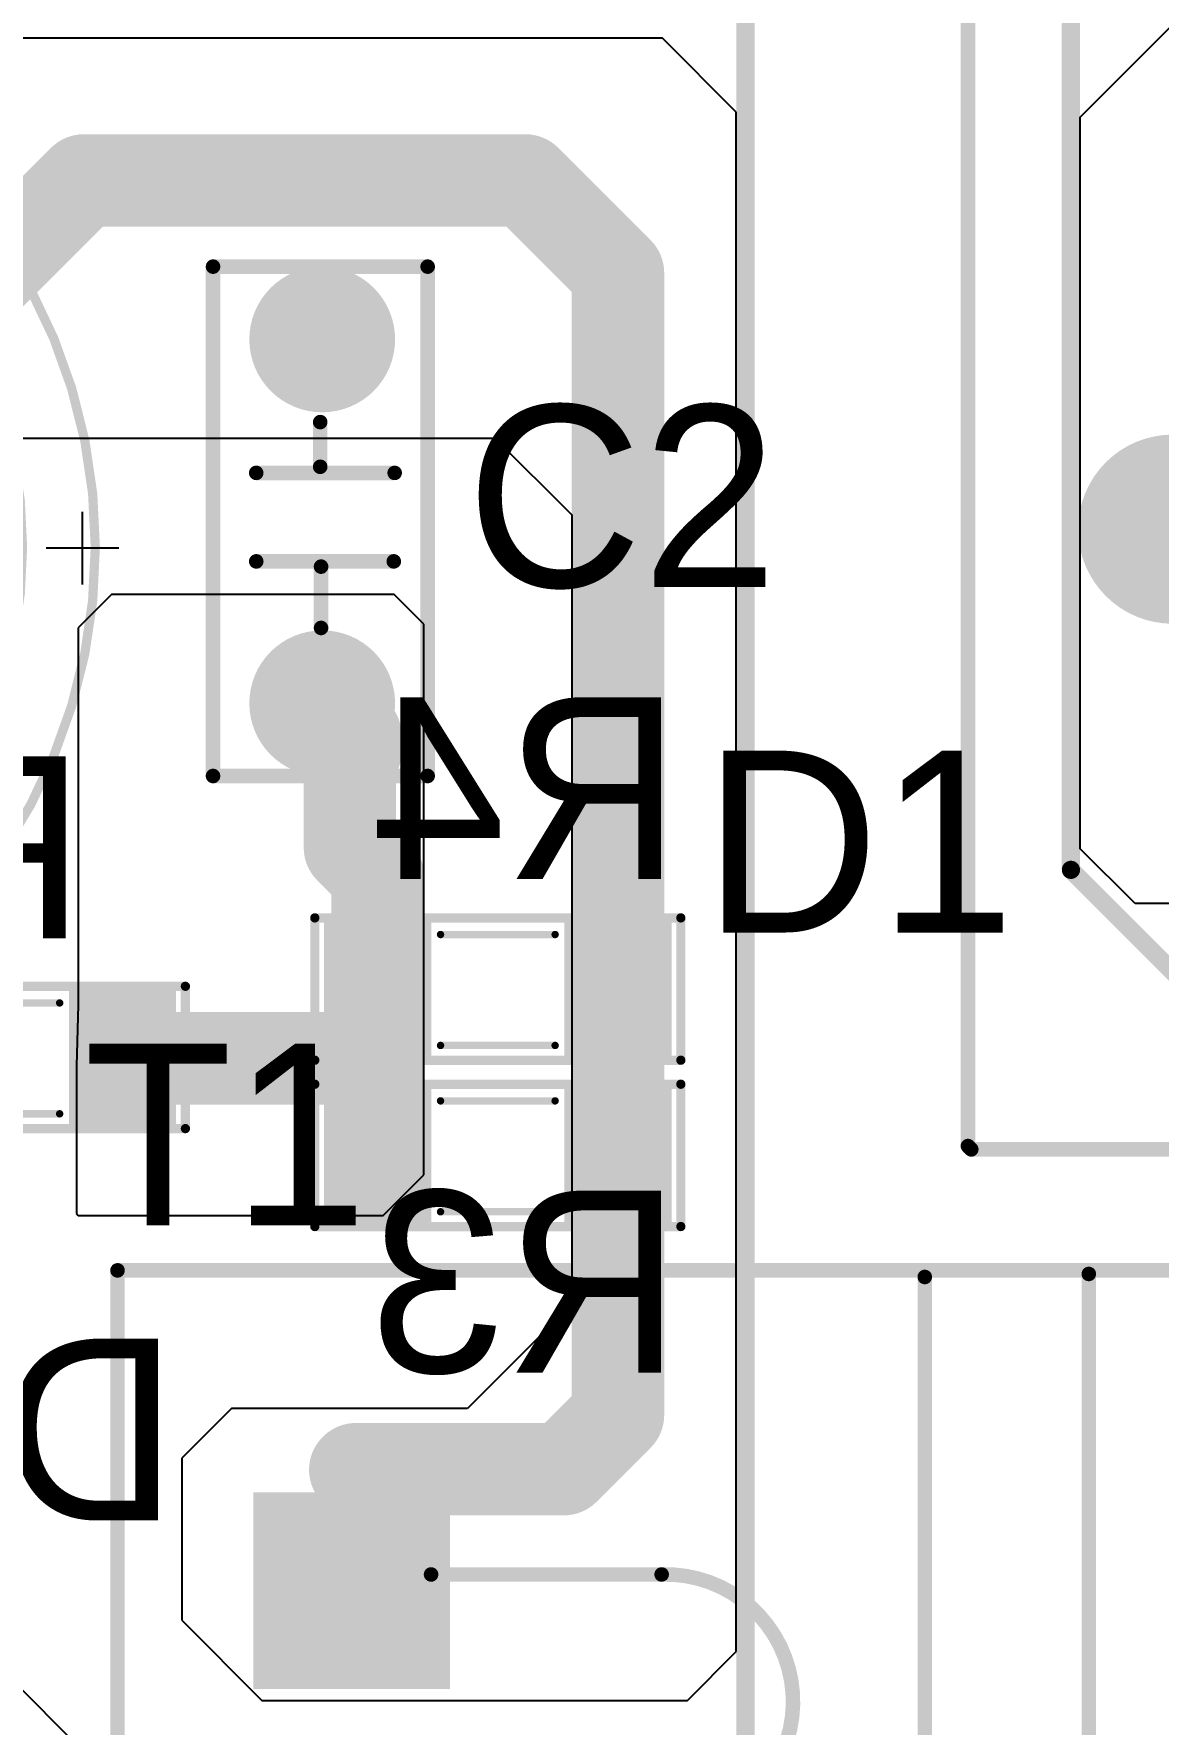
# Model space of a CAD drawing. Header units: millimetres. Extents: x 0.99 to 6.96, y 0.76 to 5.84.
# Drawn here: x 4.937 to 5.545, y 4.444 to 5.359 of the extents above; entities that cross this region are included whole.
import ezdxf

# ---------------------------------------------------------------- set-up
doc = ezdxf.new("R2010")
doc.units = ezdxf.units.MM
doc.header["$MEASUREMENT"] = 0
for name, color, linetype in [('BottomLayer', 5, 'Continuous'), ('BottomOverlay', 54, 'Continuous'), ('BottomPaste', 16, 'Continuous'), ('BottomSolder', 6, 'Continuous'), ('Mechanical15', 56, 'Continuous'), ('MultiLayer', 9, 'Continuous'), ('PadHoleLayer', 156, 'Continuous'), ('TopLayer', 1, 'Continuous'), ('TopOverlay', 2, 'Continuous'), ('TopSolder', 216, 'Continuous')]:
    doc.layers.add(name, color=color, linetype=linetype)

# ---------------------------------------------------------------- blocks, each defined once
blk = doc.blocks.new('EE29_118')
at = {"layer": 'BottomLayer'}
blk.add_solid([(-0.04921, -0.04921), (0.04921, -0.04921), (-0.04921, 0.04921), (0.04921, 0.04921)], dxfattribs=at)
at = {"layer": 'BottomSolder'}
blk.add_solid([(-0.05321, -0.05321), (0.05321, -0.05321), (-0.05321, 0.05321), (0.05321, 0.05321)], dxfattribs=at)
at = {"layer": 'MultiLayer'}
blk.add_solid([(-0.04921, -0.04921), (0.04921, -0.04921), (-0.04921, 0.04921), (0.04921, 0.04921)], dxfattribs=at)
at = {"layer": 'PadHoleLayer', "const_width": 0.02362}
blk.add_lwpolyline([(-0.01181, 0, 1), (0.01181, 0, 1)], format="xyb", close=True, dxfattribs=at)
at = {"layer": 'TopLayer'}
blk.add_solid([(-0.04921, -0.04921), (0.04921, -0.04921), (-0.04921, 0.04921), (0.04921, 0.04921)], dxfattribs=at)
at = {"layer": 'TopOverlay', "const_width": 0.00787}
for points in [[(-0.12659, 0.17328), (0.78348, 0.17328)], [(-0.12659, -0.96819), (-0.12659, 0.17328)], [(0.39879, -0.96647), (0.39879, 0.17135)], [(0.31008, -0.96607), (0.31008, 0.16971)], [(0.04302, 0.00875), (0.16774, 0.00875)]]:
    blk.add_lwpolyline(points, dxfattribs=at)
at = {"layer": 'TopOverlay', "const_width": 0.00394}
for points in [[(-0.12856, 0.17328, 1), (-0.12462, 0.17328, 1)], [(-0.12856, 0.17328, 1), (-0.12462, 0.17328, 1)], [(0.39683, 0.17135, 1), (0.40076, 0.17135, 1)], [(0.30811, 0.16971, 1), (0.31205, 0.16971, 1)], [(0.04105, 0.00875, 1), (0.04499, 0.00875, 1)], [(0.16577, 0.00875, 1), (0.1697, 0.00875, 1)], [(0.16577, 0.00875, 1), (0.1697, 0.00875, 1)]]:
    blk.add_lwpolyline(points, format="xyb", close=True, dxfattribs=at)
at = {"layer": 'TopOverlay', "const_width": 0.00787}
blk.add_lwpolyline([(0.16774, 0.00875, -1.008867), (0.17083, -0.12904)], format="xyb", dxfattribs=at)
at = {"layer": 'TopSolder'}
blk.add_solid([(-0.05321, -0.05321), (0.05321, -0.05321), (-0.05321, 0.05321), (0.05321, 0.05321)], dxfattribs=at)
blk = doc.blocks.new('RES_SMD_1206_B_134')
at = {"layer": 'BottomLayer'}
for points in [[(-0.09, -0.0325), (-0.04, -0.0325), (-0.09, 0.0325), (-0.04, 0.0325)], [(0.04, -0.0325), (0.09, -0.0325), (0.04, 0.0325), (0.09, 0.0325)]]:
    blk.add_solid(points, dxfattribs=at)
at = {"layer": 'BottomOverlay'}
for points, const_width in [([(0.099, 0.038), (-0.099, 0.038)], 0.005), ([(-0.099, 0.038), (-0.099, -0.039)], 0.005), ([(0.099, 0.038), (0.099, -0.039)], 0.005), ([(0.031, 0.03), (-0.031, 0.03)], 0.004), ([(0.099, -0.039), (-0.099, -0.039)], 0.005), ([(0.031, -0.03), (-0.031, -0.03)], 0.004)]:
    blk.add_lwpolyline(points, dxfattribs=dict(at, const_width=const_width))
for points, const_width in [([(-0.10025, 0.038, 1), (-0.09775, 0.038, 1)], 0.0025), ([(-0.10025, 0.038, 1), (-0.09775, 0.038, 1)], 0.0025), ([(0.09775, 0.038, 1), (0.10025, 0.038, 1)], 0.0025), ([(0.09775, 0.038, 1), (0.10025, 0.038, 1)], 0.0025), ([(-0.032, 0.03, 1), (-0.03, 0.03, 1)], 0.002), ([(0.03, 0.03, 1), (0.032, 0.03, 1)], 0.002), ([(-0.10025, -0.039, 1), (-0.09775, -0.039, 1)], 0.0025), ([(-0.10025, -0.039, 1), (-0.09775, -0.039, 1)], 0.0025), ([(-0.032, -0.03, 1), (-0.03, -0.03, 1)], 0.002), ([(0.03, -0.03, 1), (0.032, -0.03, 1)], 0.002), ([(0.09775, -0.039, 1), (0.10025, -0.039, 1)], 0.0025), ([(0.09775, -0.039, 1), (0.10025, -0.039, 1)], 0.0025)]:
    blk.add_lwpolyline(points, format="xyb", close=True, dxfattribs=dict(at, const_width=const_width))
at = {"layer": 'BottomPaste'}
for points in [[(-0.09, -0.0325), (-0.04, -0.0325), (-0.09, 0.0325), (-0.04, 0.0325)], [(0.04, -0.0325), (0.09, -0.0325), (0.04, 0.0325), (0.09, 0.0325)]]:
    blk.add_solid(points, dxfattribs=at)
at = {"layer": 'BottomSolder'}
for points in [[(-0.094, -0.0365), (-0.036, -0.0365), (-0.094, 0.0365), (-0.036, 0.0365)], [(0.036, -0.0365), (0.094, -0.0365), (0.036, 0.0365), (0.094, 0.0365)]]:
    blk.add_solid(points, dxfattribs=at)
blk = doc.blocks.new('RES_SMD_1206_B_135')
at = {"layer": 'BottomLayer'}
for points in [[(-0.09, -0.0325), (-0.04, -0.0325), (-0.09, 0.0325), (-0.04, 0.0325)], [(0.04, -0.0325), (0.09, -0.0325), (0.04, 0.0325), (0.09, 0.0325)]]:
    blk.add_solid(points, dxfattribs=at)
at = {"layer": 'BottomOverlay'}
for points, const_width in [([(0.099, 0.038), (-0.099, 0.038)], 0.005), ([(-0.099, 0.038), (-0.099, -0.039)], 0.005), ([(0.099, 0.038), (0.099, -0.039)], 0.005), ([(0.031, 0.03), (-0.031, 0.03)], 0.004), ([(0.099, -0.039), (-0.099, -0.039)], 0.005), ([(0.031, -0.03), (-0.031, -0.03)], 0.004)]:
    blk.add_lwpolyline(points, dxfattribs=dict(at, const_width=const_width))
for points, const_width in [([(-0.10025, 0.038, 1), (-0.09775, 0.038, 1)], 0.0025), ([(-0.10025, 0.038, 1), (-0.09775, 0.038, 1)], 0.0025), ([(0.09775, 0.038, 1), (0.10025, 0.038, 1)], 0.0025), ([(0.09775, 0.038, 1), (0.10025, 0.038, 1)], 0.0025), ([(-0.032, 0.03, 1), (-0.03, 0.03, 1)], 0.002), ([(0.03, 0.03, 1), (0.032, 0.03, 1)], 0.002), ([(-0.10025, -0.039, 1), (-0.09775, -0.039, 1)], 0.0025), ([(-0.10025, -0.039, 1), (-0.09775, -0.039, 1)], 0.0025), ([(-0.032, -0.03, 1), (-0.03, -0.03, 1)], 0.002), ([(0.03, -0.03, 1), (0.032, -0.03, 1)], 0.002), ([(0.09775, -0.039, 1), (0.10025, -0.039, 1)], 0.0025), ([(0.09775, -0.039, 1), (0.10025, -0.039, 1)], 0.0025)]:
    blk.add_lwpolyline(points, format="xyb", close=True, dxfattribs=dict(at, const_width=const_width))
at = {"layer": 'BottomPaste'}
for points in [[(-0.09, -0.0325), (-0.04, -0.0325), (-0.09, 0.0325), (-0.04, 0.0325)], [(0.04, -0.0325), (0.09, -0.0325), (0.04, 0.0325), (0.09, 0.0325)]]:
    blk.add_solid(points, dxfattribs=at)
at = {"layer": 'BottomSolder'}
for points in [[(-0.094, -0.0365), (-0.036, -0.0365), (-0.094, 0.0365), (-0.036, 0.0365)], [(0.036, -0.0365), (0.094, -0.0365), (0.036, 0.0365), (0.094, 0.0365)]]:
    blk.add_solid(points, dxfattribs=at)
blk = doc.blocks.new('RES_SMD_1206_B_136')
at = {"layer": 'BottomLayer'}
for points in [[(-0.09, -0.0325), (-0.04, -0.0325), (-0.09, 0.0325), (-0.04, 0.0325)], [(0.04, -0.0325), (0.09, -0.0325), (0.04, 0.0325), (0.09, 0.0325)]]:
    blk.add_solid(points, dxfattribs=at)
at = {"layer": 'BottomOverlay'}
for points, const_width in [([(0.099, 0.038), (-0.099, 0.038)], 0.005), ([(-0.099, 0.038), (-0.099, -0.039)], 0.005), ([(0.099, 0.038), (0.099, -0.039)], 0.005), ([(0.031, 0.03), (-0.031, 0.03)], 0.004), ([(0.099, -0.039), (-0.099, -0.039)], 0.005), ([(0.031, -0.03), (-0.031, -0.03)], 0.004)]:
    blk.add_lwpolyline(points, dxfattribs=dict(at, const_width=const_width))
for points, const_width in [([(-0.10025, 0.038, 1), (-0.09775, 0.038, 1)], 0.0025), ([(-0.10025, 0.038, 1), (-0.09775, 0.038, 1)], 0.0025), ([(0.09775, 0.038, 1), (0.10025, 0.038, 1)], 0.0025), ([(0.09775, 0.038, 1), (0.10025, 0.038, 1)], 0.0025), ([(-0.032, 0.03, 1), (-0.03, 0.03, 1)], 0.002), ([(0.03, 0.03, 1), (0.032, 0.03, 1)], 0.002), ([(-0.10025, -0.039, 1), (-0.09775, -0.039, 1)], 0.0025), ([(-0.10025, -0.039, 1), (-0.09775, -0.039, 1)], 0.0025), ([(-0.032, -0.03, 1), (-0.03, -0.03, 1)], 0.002), ([(0.03, -0.03, 1), (0.032, -0.03, 1)], 0.002), ([(0.09775, -0.039, 1), (0.10025, -0.039, 1)], 0.0025), ([(0.09775, -0.039, 1), (0.10025, -0.039, 1)], 0.0025)]:
    blk.add_lwpolyline(points, format="xyb", close=True, dxfattribs=dict(at, const_width=const_width))
at = {"layer": 'BottomPaste'}
for points in [[(-0.09, -0.0325), (-0.04, -0.0325), (-0.09, 0.0325), (-0.04, 0.0325)], [(0.04, -0.0325), (0.09, -0.0325), (0.04, 0.0325), (0.09, 0.0325)]]:
    blk.add_solid(points, dxfattribs=at)
at = {"layer": 'BottomSolder'}
for points in [[(-0.094, -0.0365), (-0.036, -0.0365), (-0.094, 0.0365), (-0.036, 0.0365)], [(0.036, -0.0365), (0.094, -0.0365), (0.036, 0.0365), (0.094, 0.0365)]]:
    blk.add_solid(points, dxfattribs=at)
blk = doc.blocks.new('TO_220_1_F___152')
at = {"layer": 'BottomLayer'}
for points, const_width in [([(-0.27559, 0.20472, 1), (-0.23622, 0.20472, 1)], 0.03937), ([(0.43307, 0.20472, 1), (0.47244, 0.20472, 1)], 0.03937), ([(0.08228, 0.01378, 1), (0.11772, 0.01378, 1)], 0.03543), ([(0.18228, 0.01378, 1), (0.21772, 0.01378, 1)], 0.03543), ([(0.08228, -0.01378, 1), (0.11772, -0.01378, 1)], 0.03543), ([(0.18228, -0.01378, 1), (0.21772, -0.01378, 1)], 0.03543)]:
    blk.add_lwpolyline(points, format="xyb", close=True, dxfattribs=dict(at, const_width=const_width))
at = {"layer": 'BottomLayer', "const_width": 0.07087}
for points in [[(0.1, 0.01378), (0.1, -0.01378)], [(0.2, 0.01378), (0.2, -0.01378)]]:
    blk.add_lwpolyline(points, dxfattribs=at)
at = {"layer": 'BottomLayer'}
blk.add_solid([(-0.03543, -0.04921), (0.03543, -0.04921), (-0.03543, 0.04921), (0.03543, 0.04921)], dxfattribs=at)
at = {"layer": 'BottomSolder'}
for points, const_width in [([(-0.27759, 0.20472, 1), (-0.23422, 0.20472, 1)], 0.04337), ([(0.43107, 0.20472, 1), (0.47444, 0.20472, 1)], 0.04337), ([(0.08028, 0.01378, 1), (0.11972, 0.01378, 1)], 0.03943), ([(0.18028, 0.01378, 1), (0.21972, 0.01378, 1)], 0.03943), ([(0.08028, -0.01378, 1), (0.11972, -0.01378, 1)], 0.03943), ([(0.18028, -0.01378, 1), (0.21972, -0.01378, 1)], 0.03943)]:
    blk.add_lwpolyline(points, format="xyb", close=True, dxfattribs=dict(at, const_width=const_width))
at = {"layer": 'BottomSolder', "const_width": 0.07887}
for points in [[(0.1, 0.01378), (0.1, -0.01378)], [(0.2, 0.01378), (0.2, -0.01378)]]:
    blk.add_lwpolyline(points, dxfattribs=at)
at = {"layer": 'BottomSolder'}
blk.add_solid([(-0.03943, -0.05321), (0.03943, -0.05321), (-0.03943, 0.05321), (0.03943, 0.05321)], dxfattribs=at)
at = {"layer": 'MultiLayer'}
for points, const_width in [([(-0.27559, 0.20472, 1), (-0.23622, 0.20472, 1)], 0.03937), ([(0.43307, 0.20472, 1), (0.47244, 0.20472, 1)], 0.03937), ([(0.08228, 0.01378, 1), (0.11772, 0.01378, 1)], 0.03543), ([(0.18228, 0.01378, 1), (0.21772, 0.01378, 1)], 0.03543), ([(0.08228, -0.01378, 1), (0.11772, -0.01378, 1)], 0.03543), ([(0.18228, -0.01378, 1), (0.21772, -0.01378, 1)], 0.03543)]:
    blk.add_lwpolyline(points, format="xyb", close=True, dxfattribs=dict(at, const_width=const_width))
at = {"layer": 'MultiLayer', "const_width": 0.07087}
for points in [[(0.1, 0.01378), (0.1, -0.01378)], [(0.2, 0.01378), (0.2, -0.01378)]]:
    blk.add_lwpolyline(points, dxfattribs=at)
at = {"layer": 'MultiLayer'}
blk.add_solid([(-0.03543, -0.04921), (0.03543, -0.04921), (-0.03543, 0.04921), (0.03543, 0.04921)], dxfattribs=at)
at = {"layer": 'PadHoleLayer'}
for points, const_width in [([(-0.2815, 0.20472, 1), (-0.23031, 0.20472, 1)], 0.05118), ([(0.42717, 0.20472, 1), (0.47835, 0.20472, 1)], 0.05118), ([(-0.01181, 0, 1), (0.01181, 0, 1)], 0.02362), ([(0.08819, 0, 1), (0.11181, 0, 1)], 0.02362), ([(0.18819, 0, 1), (0.21181, 0, 1)], 0.02362)]:
    blk.add_lwpolyline(points, format="xyb", close=True, dxfattribs=dict(at, const_width=const_width))
at = {"layer": 'TopLayer'}
for points, const_width in [([(-0.27559, 0.20472, 1), (-0.23622, 0.20472, 1)], 0.03937), ([(0.43307, 0.20472, 1), (0.47244, 0.20472, 1)], 0.03937), ([(0.08228, 0.01378, 1), (0.11772, 0.01378, 1)], 0.03543), ([(0.18228, 0.01378, 1), (0.21772, 0.01378, 1)], 0.03543), ([(0.08228, -0.01378, 1), (0.11772, -0.01378, 1)], 0.03543), ([(0.18228, -0.01378, 1), (0.21772, -0.01378, 1)], 0.03543)]:
    blk.add_lwpolyline(points, format="xyb", close=True, dxfattribs=dict(at, const_width=const_width))
at = {"layer": 'TopLayer', "const_width": 0.07087}
for points in [[(0.1, 0.01378), (0.1, -0.01378)], [(0.2, 0.01378), (0.2, -0.01378)]]:
    blk.add_lwpolyline(points, dxfattribs=at)
at = {"layer": 'TopLayer'}
blk.add_solid([(-0.03543, -0.04921), (0.03543, -0.04921), (-0.03543, 0.04921), (0.03543, 0.04921)], dxfattribs=at)
at = {"layer": 'TopOverlay', "const_width": 0.00787}
for points in [[(-0.36669, 0.49712), (0.5603, 0.49712)], [(-0.36669, -0.12905), (-0.36669, 0.49712)], [(0.5603, -0.13084), (0.5603, 0.49712)], [(-0.12503, 0.14993), (0.32497, 0.14993)], [(-0.12503, 0.09993), (-0.12503, 0.14993)], [(0.32497, -0.07507), (0.32497, 0.14993)], [(-0.12503, -0.07507), (-0.12503, 0.09993)], [(-0.12503, 0.07493), (0.32497, 0.07493)], [(-0.12503, -0.07507), (0.32497, -0.07507)], [(-0.36669, -0.12905), (-0.3649, -0.13084)], [(-0.3649, -0.13084), (0.5603, -0.13084)]]:
    blk.add_lwpolyline(points, dxfattribs=at)
at = {"layer": 'TopOverlay'}
for points, const_width in [([(-0.36866, 0.49712, 1), (-0.36473, 0.49712, 1)], 0.00394), ([(-0.36866, 0.49712, 1), (-0.36473, 0.49712, 1)], 0.00394), ([(0.55833, 0.49712, 1), (0.56227, 0.49712, 1)], 0.00394), ([(0.55833, 0.49712, 1), (0.56227, 0.49712, 1)], 0.00394), ([(-0.127, 0.14993, 1), (-0.12307, 0.14993, 1)], 0.00393), ([(-0.127, 0.14993, 1), (-0.12307, 0.14993, 1)], 0.00393), ([(0.323, 0.14993, 1), (0.32693, 0.14993, 1)], 0.00393), ([(0.323, 0.14993, 1), (0.32693, 0.14993, 1)], 0.00393), ([(-0.127, 0.09993, 1), (-0.12307, 0.09993, 1)], 0.00393), ([(-0.127, 0.09993, 1), (-0.12307, 0.09993, 1)], 0.00393), ([(-0.127, 0.07493, 1), (-0.12307, 0.07493, 1)], 0.00393), ([(0.323, 0.07493, 1), (0.32693, 0.07493, 1)], 0.00393), ([(-0.127, -0.07507, 1), (-0.12307, -0.07507, 1)], 0.00393), ([(-0.127, -0.07507, 1), (-0.12307, -0.07507, 1)], 0.00393), ([(0.323, -0.07507, 1), (0.32693, -0.07507, 1)], 0.00393), ([(0.323, -0.07507, 1), (0.32693, -0.07507, 1)], 0.00393), ([(-0.36866, -0.12905, 1), (-0.36473, -0.12905, 1)], 0.00394), ([(-0.36866, -0.12905, 1), (-0.36473, -0.12905, 1)], 0.00394), ([(-0.36687, -0.13084, 1), (-0.36293, -0.13084, 1)], 0.00394), ([(-0.36687, -0.13084, 1), (-0.36293, -0.13084, 1)], 0.00394), ([(0.55833, -0.13084, 1), (0.56227, -0.13084, 1)], 0.00394), ([(0.55833, -0.13084, 1), (0.56227, -0.13084, 1)], 0.00394)]:
    blk.add_lwpolyline(points, format="xyb", close=True, dxfattribs=dict(at, const_width=const_width))
at = {"layer": 'TopSolder'}
for points, const_width in [([(-0.27759, 0.20472, 1), (-0.23422, 0.20472, 1)], 0.04337), ([(0.43107, 0.20472, 1), (0.47444, 0.20472, 1)], 0.04337), ([(0.08028, 0.01378, 1), (0.11972, 0.01378, 1)], 0.03943), ([(0.18028, 0.01378, 1), (0.21972, 0.01378, 1)], 0.03943), ([(0.08028, -0.01378, 1), (0.11972, -0.01378, 1)], 0.03943), ([(0.18028, -0.01378, 1), (0.21972, -0.01378, 1)], 0.03943)]:
    blk.add_lwpolyline(points, format="xyb", close=True, dxfattribs=dict(at, const_width=const_width))
at = {"layer": 'TopSolder', "const_width": 0.07887}
for points in [[(0.1, 0.01378), (0.1, -0.01378)], [(0.2, 0.01378), (0.2, -0.01378)]]:
    blk.add_lwpolyline(points, dxfattribs=at)
at = {"layer": 'TopSolder'}
blk.add_solid([(-0.03943, -0.05321), (0.03943, -0.05321), (-0.03943, 0.05321), (0.03943, 0.05321)], dxfattribs=at)
blk = doc.blocks.new('CA_ALU_13BL_159')
at = {"layer": 'BottomLayer', "const_width": 0.03937}
blk.add_lwpolyline([(0.07874, 0, 1), (0.11811, 0, 1)], format="xyb", close=True, dxfattribs=at)
at = {"layer": 'BottomLayer'}
blk.add_solid([(-0.1378, -0.03937), (-0.05906, -0.03937), (-0.1378, 0.03937), (-0.05906, 0.03937)], dxfattribs=at)
at = {"layer": 'BottomSolder', "const_width": 0.04337}
blk.add_lwpolyline([(0.07674, 0, 1), (0.12011, 0, 1)], format="xyb", close=True, dxfattribs=at)
at = {"layer": 'BottomSolder'}
blk.add_solid([(-0.1418, -0.04337), (-0.05506, -0.04337), (-0.1418, 0.04337), (-0.05506, 0.04337)], dxfattribs=at)
at = {"layer": 'Mechanical15'}
for points, const_width in [([(0.29528, 0, 1), (-0.29528, 0, 1)], 0.005), ([(-0.29653, 0, 1), (-0.29403, 0, 1)], 0.0025), ([(0.29403, 0, 1), (0.29653, 0, 1)], 0.0025)]:
    blk.add_lwpolyline(points, format="xyb", close=True, dxfattribs=dict(at, const_width=const_width))
at = {"layer": 'PadHoleLayer', "const_width": 0.01772}
for points in [[(-0.10728, 0, 1), (-0.08957, 0, 1)], [(0.08957, 0, 1), (0.10728, 0, 1)]]:
    blk.add_lwpolyline(points, format="xyb", close=True, dxfattribs=at)
at = {"layer": 'TopLayer', "const_width": 0.03937}
blk.add_lwpolyline([(0.07874, 0, 1), (0.11811, 0, 1)], format="xyb", close=True, dxfattribs=at)
at = {"layer": 'TopLayer'}
blk.add_solid([(-0.1378, -0.03937), (-0.05906, -0.03937), (-0.1378, 0.03937), (-0.05906, 0.03937)], dxfattribs=at)
at = {"layer": 'TopOverlay'}
for p, q in [((0.0005, 0.30807), (0.0005, 0.26871)), ((0.02018, 0.28839), (-0.01918, 0.28839))]:
    blk.add_line(p, q, dxfattribs=at)
for points, const_width in [([(0.25591, 0, 1), (-0.25591, 0, 1)], 0.005), ([(-0.25716, 0, 1), (-0.25466, 0, 1)], 0.0025), ([(0.25466, 0, 1), (0.25716, 0, 1)], 0.0025)]:
    blk.add_lwpolyline(points, format="xyb", close=True, dxfattribs=dict(at, const_width=const_width))
at = {"layer": 'TopSolder', "const_width": 0.04337}
blk.add_lwpolyline([(0.07674, 0, 1), (0.12011, 0, 1)], format="xyb", close=True, dxfattribs=at)
at = {"layer": 'TopSolder'}
blk.add_solid([(-0.1418, -0.04337), (-0.05506, -0.04337), (-0.1418, 0.04337), (-0.05506, 0.04337)], dxfattribs=at)
blk = doc.blocks.new('CAP_5___163')
at = {"layer": 'BottomLayer', "const_width": 0.03543}
for points in [[(-0.01772, 0, 1), (0.01772, 0, 1)], [(0.17913, 0, 1), (0.21457, 0, 1)]]:
    blk.add_lwpolyline(points, format="xyb", close=True, dxfattribs=at)
at = {"layer": 'BottomSolder', "const_width": 0.03943}
for points in [[(-0.01972, 0, 1), (0.01972, 0, 1)], [(0.17713, 0, 1), (0.21657, 0, 1)]]:
    blk.add_lwpolyline(points, format="xyb", close=True, dxfattribs=at)
at = {"layer": 'MultiLayer', "const_width": 0.03543}
for points in [[(-0.01772, 0, 1), (0.01772, 0, 1)], [(0.17913, 0, 1), (0.21457, 0, 1)]]:
    blk.add_lwpolyline(points, format="xyb", close=True, dxfattribs=at)
at = {"layer": 'PadHoleLayer', "const_width": 0.01693}
for points in [[(-0.00846, 0, 1), (0.00846, 0, 1)], [(0.18839, 0, 1), (0.20531, 0, 1)]]:
    blk.add_lwpolyline(points, format="xyb", close=True, dxfattribs=at)
at = {"layer": 'TopLayer', "const_width": 0.03543}
for points in [[(-0.01772, 0, 1), (0.01772, 0, 1)], [(0.17913, 0, 1), (0.21457, 0, 1)]]:
    blk.add_lwpolyline(points, format="xyb", close=True, dxfattribs=at)
at = {"layer": 'TopOverlay', "const_width": 0.00787}
for points in [[(-0.03937, 0.05906), (0.23622, 0.05906)], [(-0.03937, 0.05906), (-0.03937, -0.05704)], [(0.23622, 0.05906), (0.23622, -0.05704)], [(0.07675, 0.03569), (0.07675, -0.03872)], [(0.12462, 0.03569), (0.12462, -0.03919)], [(0.04073, 0.00062), (0.07391, 0.00062)], [(0.12794, 0.00109), (0.15212, 0.00109)], [(-0.03937, -0.05704), (0.23622, -0.05704)]]:
    blk.add_lwpolyline(points, dxfattribs=at)
at = {"layer": 'TopOverlay', "const_width": 0.00394}
for points in [[(-0.04134, 0.05906, 1), (-0.0374, 0.05906, 1)], [(-0.04134, 0.05906, 1), (-0.0374, 0.05906, 1)], [(0.23425, 0.05906, 1), (0.23819, 0.05906, 1)], [(0.23425, 0.05906, 1), (0.23819, 0.05906, 1)], [(0.07478, 0.03569, 1), (0.07872, 0.03569, 1)], [(0.12266, 0.03569, 1), (0.12659, 0.03569, 1)], [(0.03876, 0.00062, 1), (0.0427, 0.00062, 1)], [(0.07194, 0.00062, 1), (0.07588, 0.00062, 1)], [(0.12597, 0.00109, 1), (0.12991, 0.00109, 1)], [(0.15015, 0.00109, 1), (0.15408, 0.00109, 1)], [(0.07478, -0.03872, 1), (0.07872, -0.03872, 1)], [(0.12266, -0.03919, 1), (0.12659, -0.03919, 1)], [(-0.04134, -0.05704, 1), (-0.0374, -0.05704, 1)], [(-0.04134, -0.05704, 1), (-0.0374, -0.05704, 1)], [(0.23425, -0.05704, 1), (0.23819, -0.05704, 1)], [(0.23425, -0.05704, 1), (0.23819, -0.05704, 1)]]:
    blk.add_lwpolyline(points, format="xyb", close=True, dxfattribs=at)
at = {"layer": 'TopSolder', "const_width": 0.03943}
for points in [[(-0.01972, 0, 1), (0.01972, 0, 1)], [(0.17713, 0, 1), (0.21657, 0, 1)]]:
    blk.add_lwpolyline(points, format="xyb", close=True, dxfattribs=at)

msp = doc.modelspace()

# ---------------------------------------------------------------- linework, layer by layer
at = {"layer": 'BottomLayer'}
for p, q in [((5.50308, 5.31371), (5.55348, 5.36412)), ((5.277, 5.35641), (4.669, 5.35641)), ((5.317, 5.31641), (5.277, 5.35641)), ((5.317, 4.48341), (5.317, 5.31641)), ((5.50308, 4.91771), (5.50308, 5.31371)), ((4.637, 5.14001), (5.1864, 5.14001)), ((5.1864, 5.14001), (5.228, 5.09841)), ((5.228, 5.09841), (5.228, 4.67141)), ((4.979, 5.05541), (4.961, 5.03741)), ((5.132, 5.05541), (4.979, 5.05541)), ((5.148, 5.03941), (5.132, 5.05541)), ((4.961, 5.03741), (4.961, 4.83341)), ((5.148, 4.74141), (5.148, 5.03941)), ((5.53268, 4.88812), (5.50308, 4.91771)), ((5.60088, 4.88812), (5.53268, 4.88812)), ((4.961, 4.83341), (4.96, 4.80041)), ((4.96, 4.80041), (4.96, 4.72041)), ((5.126, 4.71941), (5.148, 4.74141)), ((4.96, 4.72041), (4.961, 4.71941)), ((4.961, 4.71941), (5.126, 4.71941)), ((5.228, 4.67141), (5.1716, 4.61501)), ((5.044, 4.61501), (5.017, 4.58801)), ((5.1716, 4.61501), (5.044, 4.61501)), ((5.017, 4.58801), (5.017, 4.50041)), ((5.0344, 4.35901), (4.86, 4.53341)), ((5.017, 4.50041), (5.0604, 4.45701)), ((5.2906, 4.45701), (5.317, 4.48341)), ((5.0604, 4.45701), (5.2906, 4.45701))]:
    msp.add_line(p, q, dxfattribs=at)
at = {"layer": 'BottomLayer', "const_width": 0.05}
for points in [[(4.86164, 5.17705), (4.964, 5.27941)], [(4.964, 5.27941), (5.203, 5.27941)], [(5.203, 5.27941), (5.253, 5.22941)], [(5.253, 4.84141), (5.253, 5.22941)], [(5.108, 4.97654), (5.11087, 4.97941)], [(5.11087, 4.97014), (5.11087, 4.97941)], [(5.108, 4.91841), (5.108, 4.97654)], [(5.108, 4.91841), (5.123, 4.90341)], [(5.123, 4.84141), (5.123, 4.90341)], [(5.123, 4.80241), (5.123, 4.84141)], [(5.253, 4.75141), (5.253, 4.84141)], [(4.985, 4.80441), (4.985, 4.81041)], [(4.985, 4.80441), (5.121, 4.80441)], [(5.121, 4.80441), (5.123, 4.80241)], [(5.123, 4.75141), (5.123, 4.80241)], [(5.253, 4.61141), (5.253, 4.75141)], [(5.22371, 4.58212), (5.253, 4.61141)], [(5.11087, 4.58181), (5.11118, 4.58212)], [(5.11118, 4.58212), (5.22371, 4.58212)]]:
    msp.add_lwpolyline(points, dxfattribs=at)
at = {"layer": 'BottomLayer', "const_width": 0.025}
for points in [[(4.9515, 5.27941, 1), (4.9765, 5.27941, 1)], [(4.9515, 5.27941, 1), (4.9765, 5.27941, 1)], [(5.1905, 5.27941, 1), (5.2155, 5.27941, 1)], [(5.1905, 5.27941, 1), (5.2155, 5.27941, 1)], [(5.2405, 5.22941, 1), (5.2655, 5.22941, 1)], [(5.2405, 5.22941, 1), (5.2655, 5.22941, 1)], [(5.09837, 4.97941, 1), (5.12337, 4.97941, 1)], [(5.09837, 4.97941, 1), (5.12337, 4.97941, 1)], [(5.0955, 4.97654, 1), (5.1205, 4.97654, 1)], [(5.0955, 4.97654, 1), (5.1205, 4.97654, 1)], [(5.09837, 4.97014, 1), (5.12337, 4.97014, 1)], [(5.0955, 4.91841, 1), (5.1205, 4.91841, 1)], [(5.0955, 4.91841, 1), (5.1205, 4.91841, 1)], [(5.1105, 4.90341, 1), (5.1355, 4.90341, 1)], [(5.1105, 4.90341, 1), (5.1355, 4.90341, 1)], [(5.1105, 4.84141, 1), (5.1355, 4.84141, 1)], [(5.1105, 4.84141, 1), (5.1355, 4.84141, 1)], [(5.2405, 4.84141, 1), (5.2655, 4.84141, 1)], [(5.2405, 4.84141, 1), (5.2655, 4.84141, 1)], [(4.9725, 4.81041, 1), (4.9975, 4.81041, 1)], [(4.9725, 4.80441, 1), (4.9975, 4.80441, 1)], [(4.9725, 4.80441, 1), (4.9975, 4.80441, 1)], [(5.1085, 4.80441, 1), (5.1335, 4.80441, 1)], [(5.1085, 4.80441, 1), (5.1335, 4.80441, 1)], [(5.1105, 4.80241, 1), (5.1355, 4.80241, 1)], [(5.1105, 4.80241, 1), (5.1355, 4.80241, 1)], [(5.1105, 4.80241, 1), (5.1355, 4.80241, 1)], [(5.1105, 4.75141, 1), (5.1355, 4.75141, 1)], [(5.2405, 4.75141, 1), (5.2655, 4.75141, 1)], [(5.2405, 4.75141, 1), (5.2655, 4.75141, 1)], [(5.2405, 4.61141, 1), (5.2655, 4.61141, 1)], [(5.2405, 4.61141, 1), (5.2655, 4.61141, 1)], [(5.09837, 4.58181, 1), (5.12337, 4.58181, 1)], [(5.09868, 4.58212, 1), (5.12368, 4.58212, 1)], [(5.09868, 4.58212, 1), (5.12368, 4.58212, 1)], [(5.21121, 4.58212, 1), (5.23621, 4.58212, 1)], [(5.21121, 4.58212, 1), (5.23621, 4.58212, 1)]]:
    msp.add_lwpolyline(points, format="xyb", close=True, dxfattribs=at)
at = {"layer": 'BottomOverlay', "const_width": 0.00984}
for points in [[(5.322, 5.40901), (5.322, 4.12299)], [(5.498, 4.90641), (5.498, 5.40901)], [(5.498, 4.90641), (5.673, 4.73141)]]:
    msp.add_lwpolyline(points, dxfattribs=at)
at = {"layer": 'BottomOverlay', "const_width": 0.00492}
msp.add_lwpolyline([(5.49554, 4.90641, 1), (5.50046, 4.90641, 1)], format="xyb", close=True, dxfattribs=at)
msp.add_lwpolyline([(5.49554, 4.90641, 1), (5.50046, 4.90641, 1)], format="xyb", close=True, dxfattribs=at)

# ---------------------------------------------------------------- block references
for name, p, rotation in [('TO_220_1_F___152', (5.80898, 4.88601), 360), ('CA_ALU_13BL_159', (4.67498, 5.08101), 270), ('CAP_5___163', (5.093, 4.99656), 90), ('RES_SMD_1206_B_135', (5.188, 4.84141), 180), ('RES_SMD_1206_B_134', (4.92, 4.80441), 180), ('RES_SMD_1206_B_136', (5.188, 4.75141), 180), ('EE29_118', (5.10887, 4.51641), 360)]:
    msp.add_blockref(name, p, dxfattribs=dict(rotation=rotation))

# ---------------------------------------------------------------- texts
at = {"layer": 'BottomOverlay', "text_generation_flag": 2}
for s, p in [('R4', (5.287, 4.90141)), ('R5', (4.965, 4.86941)), ('R3', (5.287, 4.63441)), ('D2', (5.015, 4.55441))]:
    msp.add_text(s, height=0.098425, dxfattribs=at).set_placement(p)
at = {"layer": 'TopOverlay'}
for s, p in [('C2', (5.171, 5.05941)), ('D1', (5.2992, 4.87251)), ('T1', (4.964, 4.714))]:
    msp.add_text(s, height=0.098425, dxfattribs=at).set_placement(p)

doc.saveas('drawing.dxf')
